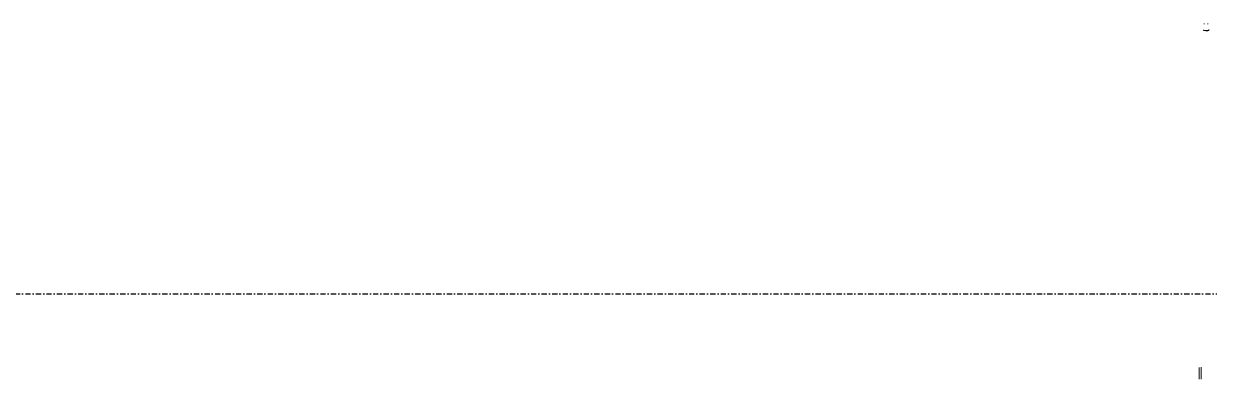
# Model space of a CAD drawing. Header units: millimetres. Extents: x 2179 to 48742, y 3478 to 161002.
# Drawn here: x 22679 to 24041, y 131700 to 132108 of the extents above; entities that cross this region are included whole.
import ezdxf

# ---------------------------------------------------------------- set-up
doc = ezdxf.new("R2010")
doc.units = ezdxf.units.MM
doc.linetypes.add('1_Čerchovaná 6_0mm', pattern=[12, 6, -3, 0, -3])
doc.layers.add('0-1', color=7, linetype='Continuous', lineweight=9)
doc.layers.add('2966-1_navrh dispozice stroju-HK_02_dwg-1', color=7, linetype='Continuous', lineweight=9, true_color=0x919191)
doc.layers.add('S-GRID-1', color=9, linetype='1_Čerchovaná 6_0mm', lineweight=25, true_color=0x808080)

# ---------------------------------------------------------------- blocks, each defined once
blk = doc.blocks.new('2966-1_navrh dispozice stroju-HK_02_dwg_SE1343-904076-1NP _ stroje')
at = {"layer": '0-1'}
for p, q in [((5936.3, -30), (5935.8, -30)), ((5935.8, -34), (5936.3, -34))]:
    blk.add_line(p, q, dxfattribs=at)
for points, knots in [([(5943.2, -35.1), (5943.2, -35.1), (5943.3, -35), (5943.3, -34.9), (5943.4, -34.8), (5943.4, -34.7), (5943.4, -34.6), (5943.5, -34.5), (5943.5, -34.4), (5943.5, -34.3), (5943.5, -34.2), (5943.5, -34.1), (5943.6, -34), (5943.6, -33.9), (5943.6, -33.9), (5943.6, -33.8), (5943.6, -33.7), (5943.6, -33.6), (5943.7, -33.5), (5943.7, -33.4), (5943.7, -33.3), (5943.7, -33.2), (5943.7, -33.1), (5943.7, -33), (5943.7, -32.9), (5943.7, -32.8), (5943.7, -32.7), (5943.7, -32.6), (5943.7, -32.5), (5943.7, -32.4), (5943.7, -32.3), (5943.8, -32.2), (5943.8, -32.1), (5943.8, -32), (5943.8, -31.9), (5943.8, -31.9), (5943.8, -31.8), (5943.7, -31.7), (5943.7, -31.6), (5943.7, -31.5), (5943.7, -31.4), (5943.7, -31.3), (5943.7, -31.2), (5943.7, -31.1), (5943.7, -31), (5943.7, -30.9), (5943.7, -30.8), (5943.7, -30.7), (5943.7, -30.6), (5943.7, -30.5), (5943.6, -30.4), (5943.6, -30.3), (5943.6, -30.2), (5943.6, -30.1), (5943.6, -30), (5943.6, -30), (5943.5, -29.9), (5943.5, -29.8), (5943.5, -29.7), (5943.5, -29.6), (5943.5, -29.5), (5943.4, -29.4), (5943.4, -29.3), (5943.4, -29.2), (5943.3, -29.1), (5943.3, -29), (5943.3, -29), (5943.2, -28.9), (5943.2, -28.8), (5943.1, -28.7), (5943, -28.6), (5943, -28.5), (5942.9, -28.5), (5942.8, -28.5)], [0, 0, 0, 0, 0.0274, 0.041098, 0.054797, 0.068495, 0.082193, 0.095891, 0.109591, 0.12329, 0.136989, 0.150687, 0.164385, 0.178082, 0.191779, 0.205477, 0.219174, 0.232871, 0.246568, 0.260265, 0.273962, 0.287658, 0.301355, 0.315052, 0.328749, 0.342446, 0.356142, 0.369839, 0.383536, 0.397233, 0.41093, 0.424626, 0.438323, 0.45202, 0.465717, 0.479413, 0.49311, 0.506807, 0.520504, 0.534201, 0.547897, 0.561594, 0.575291, 0.588988, 0.602685, 0.616381, 0.630078, 0.643775, 0.657472, 0.671169, 0.684866, 0.698563, 0.71226, 0.725957, 0.739655, 0.753352, 0.76705, 0.780748, 0.794446, 0.808146, 0.821845, 0.835544, 0.849242, 0.86294, 0.876638, 0.890337, 0.904036, 0.917739, 0.931441, 0.945144, 0.958863, 0.972582, 1, 1, 1, 1]), ([(5944, -32), (5944, -31.6), (5944, -31.1), (5943.9, -30.3), (5943.8, -29.6), (5943.6, -29.1), (5943.3, -28.8)], [0, 0, 0, 0, 0.33347, 0.500201, 0.666928, 1, 1, 1, 1])]:
    blk.add_open_spline(points, degree=3, knots=knots, dxfattribs=at)
blk = doc.blocks.new('2966-1_navrh dispozice stroju-HK_02_dwg_SE1276-904107-1NP _ stroje')
at = {"layer": '0-1'}
for p, q in [((6330.5, -37.7), (6344.5, -37.7)), ((6330.8, -39.7), (6344.2, -39.7)), ((6330.5, -1517.7), (6344.5, -1517.7)), ((6330.8, -1515.7), (6344.2, -1515.7))]:
    blk.add_line(p, q, dxfattribs=at)
blk = doc.blocks.new('2966-1_navrh dispozice stroju-HK_02_dwg-876232-1NP _ stroje')
at = {"rotation": 328.989640494807}
for name in ['2966-1_navrh dispozice stroju-HK_02_dwg_SE1343-904076-1NP _ stroje', '2966-1_navrh dispozice stroju-HK_02_dwg_SE1276-904107-1NP _ stroje']:
    blk.add_blockref(name, (-62300.5, 46431.8), dxfattribs=at)

msp = doc.modelspace()

# ---------------------------------------------------------------- linework, layer by layer
at = {"layer": 'S-GRID-1'}
msp.add_line((15251.9, 131797.9), (41989.2, 131797.9), dxfattribs=at)

# ---------------------------------------------------------------- block references
at = {"layer": '2966-1_navrh dispozice stroju-HK_02_dwg-1', "rotation": 301.0103595051887}
msp.add_blockref('2966-1_navrh dispozice stroju-HK_02_dwg-876232-1NP _ stroje', (16370.5, 60726.8), dxfattribs=at)

doc.saveas('drawing.dxf')
